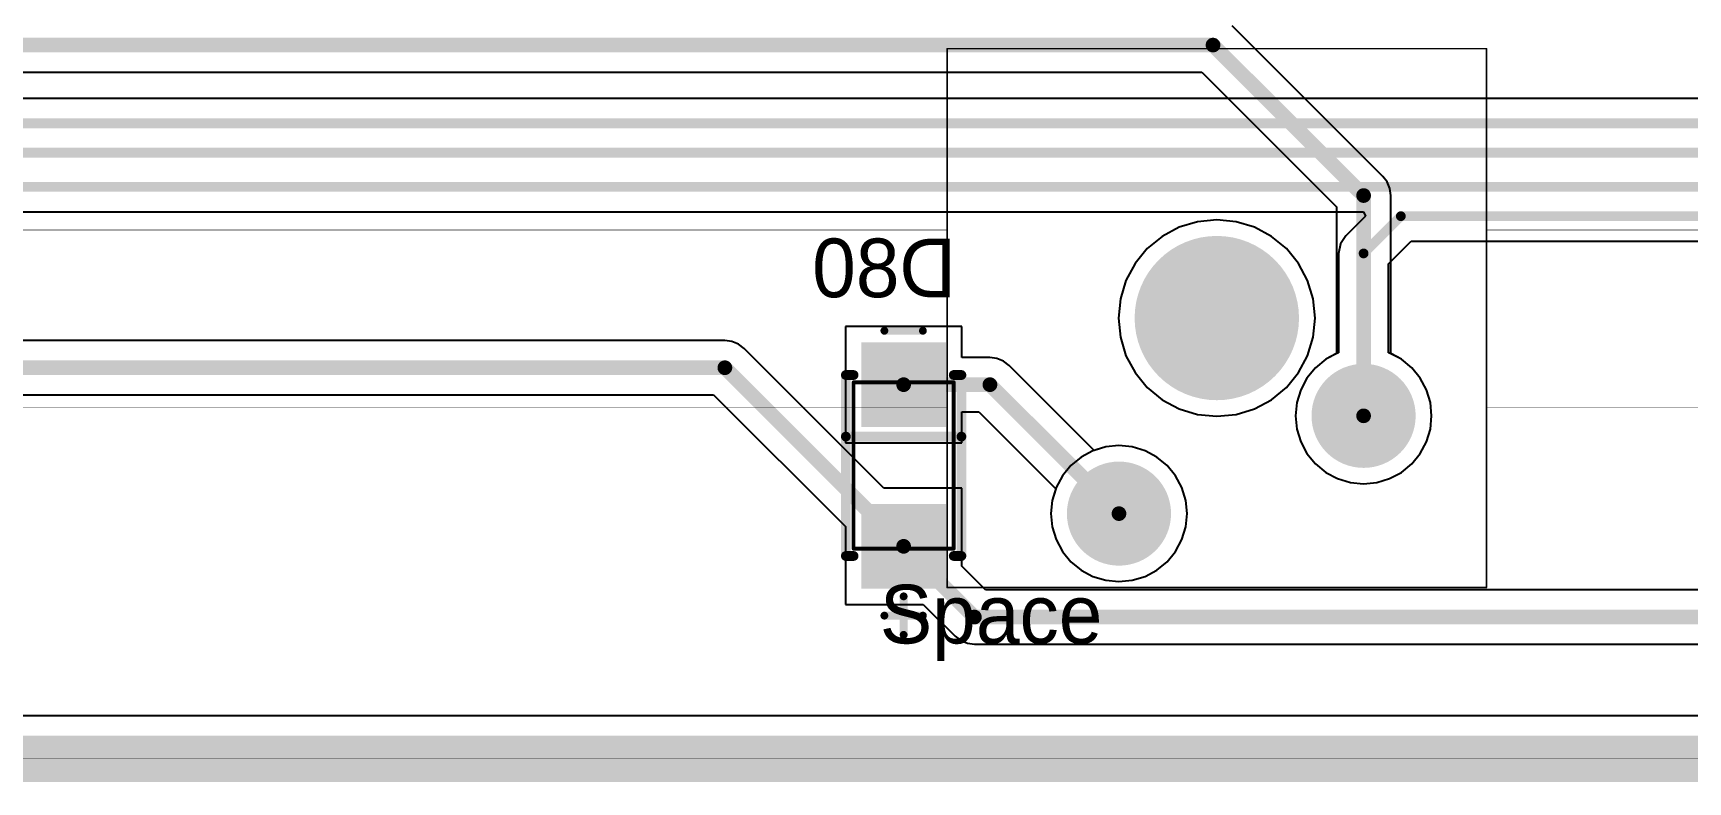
# Model space of a CAD drawing. Header units: millimetres. Extents: x 25 to 374, y 23 to 150.
# Drawn here: x 125.75 to 168.7, y 22.97 to 42.42 of the extents above; entities that cross this region are included whole.
import ezdxf

# ---------------------------------------------------------------- set-up
doc = ezdxf.new("R2010")
doc.units = ezdxf.units.MM
for name, color, linetype in [('BottomLayer', 5, 'Continuous'), ('BottomOverlay', 54, 'Continuous'), ('BottomPaste', 16, 'Continuous'), ('BottomSolder', 6, 'Continuous'), ('KeepOutLayer', 6, 'Continuous'), ('Mechanical1', 6, 'Continuous'), ('Mechanical13', 56, 'Continuous'), ('Mechanical15', 56, 'Continuous'), ('MultiLayer', 9, 'Continuous'), ('PadHoleLayer', 156, 'Continuous'), ('TopLayer', 1, 'Continuous'), ('TopOverlay', 2, 'Continuous'), ('TopSolder', 216, 'Continuous')]:
    doc.layers.add(name, color=color, linetype=linetype)

# ---------------------------------------------------------------- blocks, each defined once
blk = doc.blocks.new('SMA_DO_214AC__S1_B_108')
at = {"layer": 'BottomLayer'}
for points in [[(-1.1, -1), (-1.1, 1), (-3.1, -1), (-3.1, 1)], [(3.1, -1), (3.1, 1), (1.1, -1), (1.1, 1)]]:
    blk.add_solid(points, dxfattribs=at)
at = {"layer": 'BottomOverlay', "const_width": 0.254}
for points in [[(-2.35, 1.3), (-2.35, 1.5)], [(2.35, 1.5), (-2.35, 1.5)], [(-0.75, -1.5), (-0.75, 1.5)], [(2.35, 1.3), (2.35, 1.5)], [(-2.35, -1.5), (-2.35, -1.3)], [(2.35, -1.5), (2.35, -1.3)], [(2.35, -1.5), (-2.35, -1.5)]]:
    blk.add_lwpolyline(points, dxfattribs=at)
at = {"layer": 'BottomOverlay', "const_width": 0.127}
for points in [[(-2.414, 1.5, 1), (-2.287, 1.5, 1)], [(-2.414, 1.5, 1), (-2.287, 1.5, 1)], [(-2.414, 1.3, 1), (-2.287, 1.3, 1)], [(-0.814, 1.5, 1), (-0.687, 1.5, 1)], [(2.287, 1.5, 1), (2.414, 1.5, 1)], [(2.287, 1.5, 1), (2.414, 1.5, 1)], [(2.287, 1.3, 1), (2.414, 1.3, 1)], [(-2.414, -1.3, 1), (-2.287, -1.3, 1)], [(2.287, -1.3, 1), (2.414, -1.3, 1)], [(-2.414, -1.5, 1), (-2.287, -1.5, 1)], [(-2.414, -1.5, 1), (-2.287, -1.5, 1)], [(-0.814, -1.5, 1), (-0.687, -1.5, 1)], [(2.287, -1.5, 1), (2.414, -1.5, 1)], [(2.287, -1.5, 1), (2.414, -1.5, 1)]]:
    blk.add_lwpolyline(points, format="xyb", close=True, dxfattribs=at)
at = {"layer": 'BottomPaste'}
for points in [[(-1.1, -1), (-1.1, 1), (-3.1, -1), (-3.1, 1)], [(3.1, -1), (3.1, 1), (1.1, -1), (1.1, 1)]]:
    blk.add_solid(points, dxfattribs=at)
at = {"layer": 'BottomSolder'}
for points in [[(-0.998, -1.102), (-0.998, 1.102), (-3.202, -1.102), (-3.202, 1.102)], [(3.202, -1.102), (3.202, 1.102), (0.998, -1.102), (0.998, 1.102)]]:
    blk.add_solid(points, dxfattribs=at)
at = {"layer": 'Mechanical13', "const_width": 0.1}
for points in [[(2.16, 1.3), (-2.16, 1.3)], [(-2.16, -1.3), (-2.16, 1.3)], [(2.16, -1.3), (2.16, 1.3)], [(2.16, -1.3), (-2.16, -1.3)]]:
    blk.add_lwpolyline(points, dxfattribs=at)
at = {"layer": 'Mechanical13', "const_width": 0.05}
for points in [[(-2.185, 1.3, 1), (-2.135, 1.3, 1)], [(-2.185, 1.3, 1), (-2.135, 1.3, 1)], [(2.135, 1.3, 1), (2.185, 1.3, 1)], [(2.135, 1.3, 1), (2.185, 1.3, 1)], [(-2.185, -1.3, 1), (-2.135, -1.3, 1)], [(-2.185, -1.3, 1), (-2.135, -1.3, 1)], [(2.135, -1.3, 1), (2.185, -1.3, 1)], [(2.135, -1.3, 1), (2.185, -1.3, 1)]]:
    blk.add_lwpolyline(points, format="xyb", close=True, dxfattribs=at)
at = {"layer": 'Mechanical15', "const_width": 0.203}
for points in [[(-3.5, -0.5), (-3.5, 0.5)], [(3.9, -0.5), (3.9, 0.5)], [(4.4, 0), (3.4, 0)]]:
    blk.add_lwpolyline(points, dxfattribs=at)
at = {"layer": 'Mechanical15', "const_width": 0.102}
for points in [[(-3.551, 0.5, 1), (-3.449, 0.5, 1)], [(3.849, 0.5, 1), (3.951, 0.5, 1)], [(3.349, 0, 1), (3.451, 0, 1)], [(4.349, 0, 1), (4.451, 0, 1)], [(-3.551, -0.5, 1), (-3.449, -0.5, 1)], [(3.849, -0.5, 1), (3.951, -0.5, 1)]]:
    blk.add_lwpolyline(points, format="xyb", close=True, dxfattribs=at)
blk = doc.blocks.new('MX_SW_3_200')
at = {"layer": 'BottomLayer'}
for points, const_width in [([(-1.016, 0, 1), (1.016, 0, 1)], 2.032), ([(3.185, -2.54, 1), (4.435, -2.54, 1)], 1.25), ([(-3.165, -5.08, 1), (-1.915, -5.08, 1)], 1.25)]:
    blk.add_lwpolyline(points, format="xyb", close=True, dxfattribs=dict(at, const_width=const_width))
at = {"layer": 'BottomSolder'}
for points, const_width in [([(-1.067, 0, 1), (1.067, 0, 1)], 2.134), ([(3.134, -2.54, 1), (4.486, -2.54, 1)], 1.352), ([(-3.216, -5.08, 1), (-1.864, -5.08, 1)], 1.352)]:
    blk.add_lwpolyline(points, format="xyb", close=True, dxfattribs=dict(at, const_width=const_width))
at = {"layer": 'Mechanical1', "const_width": 0.0381}
for points in [[(-7, -7), (-7, 7)], [(-7, 7), (7, 7)], [(7, -7), (7, 7)], [(-7, -7), (7, -7)]]:
    blk.add_lwpolyline(points, dxfattribs=at)
at = {"layer": 'Mechanical1', "const_width": 0.0191}
for points in [[(-7.01, 7, 1), (-6.99, 7, 1)], [(-7.01, 7, 1), (-6.99, 7, 1)], [(6.99, 7, 1), (7.01, 7, 1)], [(6.99, 7, 1), (7.01, 7, 1)], [(-7.01, -7, 1), (-6.99, -7, 1)], [(-7.01, -7, 1), (-6.99, -7, 1)], [(6.99, -7, 1), (7.01, -7, 1)], [(6.99, -7, 1), (7.01, -7, 1)]]:
    blk.add_lwpolyline(points, format="xyb", close=True, dxfattribs=at)
at = {"layer": 'MultiLayer'}
for points, const_width in [([(-1.016, 0, 1), (1.016, 0, 1)], 2.032), ([(3.185, -2.54, 1), (4.435, -2.54, 1)], 1.25), ([(-3.165, -5.08, 1), (-1.915, -5.08, 1)], 1.25)]:
    blk.add_lwpolyline(points, format="xyb", close=True, dxfattribs=dict(at, const_width=const_width))
at = {"layer": 'PadHoleLayer'}
for points, const_width in [([(-1.016, 0, 1), (1.016, 0, 1)], 2.032), ([(3.435, -2.54, 1), (4.185, -2.54, 1)], 0.75), ([(-2.915, -5.08, 1), (-2.165, -5.08, 1)], 0.75)]:
    blk.add_lwpolyline(points, format="xyb", close=True, dxfattribs=dict(at, const_width=const_width))
at = {"layer": 'TopLayer'}
for points, const_width in [([(-1.016, 0, 1), (1.016, 0, 1)], 2.032), ([(3.185, -2.54, 1), (4.435, -2.54, 1)], 1.25), ([(-3.165, -5.08, 1), (-1.915, -5.08, 1)], 1.25)]:
    blk.add_lwpolyline(points, format="xyb", close=True, dxfattribs=dict(at, const_width=const_width))
at = {"layer": 'TopSolder'}
for points, const_width in [([(-1.067, 0, 1), (1.067, 0, 1)], 2.134), ([(3.134, -2.54, 1), (4.486, -2.54, 1)], 1.352), ([(-3.216, -5.08, 1), (-1.864, -5.08, 1)], 1.352)]:
    blk.add_lwpolyline(points, format="xyb", close=True, dxfattribs=dict(at, const_width=const_width))

msp = doc.modelspace()

# ---------------------------------------------------------------- linework, layer by layer
at = {"layer": 'BottomLayer'}
for p, q in [((204.784, 40.726), (108.165, 40.726)), ((51.75, 37.78), (160.285, 37.78)), ((155.497, 37.377), (155.056, 37.141)), ((155.976, 37.522), (155.497, 37.377)), ((156.474, 37.571), (155.976, 37.522)), ((156.972, 37.522), (156.474, 37.571)), ((157.451, 37.377), (156.972, 37.522)), ((157.892, 37.141), (157.451, 37.377)), ((160.334, 37.663), (159.826, 37.156)), ((160.285, 37.78), (160.334, 37.663)), ((155.056, 37.141), (154.669, 36.824)), ((158.279, 36.824), (157.892, 37.141)), ((159.686, 36.946), (159.637, 36.698)), ((159.826, 37.156), (159.686, 36.946)), ((160.932, 36.43), (161.52, 37.018)), ((161.52, 37.018), (226.133, 37.018)), ((154.669, 36.824), (154.352, 36.437)), ((158.596, 36.437), (158.279, 36.824)), ((159.637, 36.698), (159.637, 34.12)), ((154.352, 36.437), (154.116, 35.996)), ((158.832, 35.996), (158.596, 36.437)), ((160.932, 34.12), (160.932, 36.43)), ((154.116, 35.996), (153.971, 35.517)), ((158.977, 35.517), (158.832, 35.996)), ((153.971, 35.517), (153.922, 35.019)), ((159.026, 35.019), (158.977, 35.517)), ((149.852, 34.797), (146.836, 34.797)), ((146.836, 34.797), (146.836, 31.781)), ((149.852, 33.993), (149.852, 34.797)), ((153.922, 35.019), (153.971, 34.521)), ((158.977, 34.521), (159.026, 35.019)), ((143.704, 34.433), (107.404, 34.433)), ((143.886, 34.409), (143.704, 34.433)), ((144.056, 34.339), (143.886, 34.409)), ((153.971, 34.521), (154.116, 34.042)), ((158.832, 34.042), (158.977, 34.521)), ((144.202, 34.227), (144.056, 34.339)), ((147.832, 30.597), (144.202, 34.227)), ((150.584, 33.993), (149.852, 33.993)), ((150.767, 33.969), (150.584, 33.993)), ((150.937, 33.899), (150.767, 33.969)), ((154.116, 34.042), (154.352, 33.601)), ((158.596, 33.601), (158.832, 34.042)), ((159.303, 33.948), (159.035, 33.728)), ((159.608, 34.111), (159.303, 33.948)), ((159.637, 34.12), (159.608, 34.111)), ((160.96, 34.111), (160.932, 34.12)), ((161.266, 33.948), (160.96, 34.111)), ((161.533, 33.728), (161.266, 33.948)), ((151.083, 33.787), (150.937, 33.899)), ((153.289, 31.58), (151.083, 33.787)), ((154.352, 33.601), (154.669, 33.214)), ((158.279, 33.214), (158.596, 33.601)), ((159.035, 33.728), (158.815, 33.46)), ((161.753, 33.46), (161.533, 33.728)), ((154.669, 33.214), (155.056, 32.897)), ((157.892, 32.897), (158.279, 33.214)), ((158.652, 33.155), (158.552, 32.824)), ((158.815, 33.46), (158.652, 33.155)), ((161.916, 33.155), (161.753, 33.46)), ((162.017, 32.824), (161.916, 33.155)), ((107.696, 33.024), (143.412, 33.024)), ((143.412, 33.024), (146.836, 29.6)), ((155.056, 32.897), (155.497, 32.661)), ((155.497, 32.661), (155.976, 32.516)), ((156.972, 32.516), (157.451, 32.661)), ((157.451, 32.661), (157.892, 32.897)), ((158.552, 32.824), (158.518, 32.479)), ((162.051, 32.479), (162.017, 32.824)), ((149.852, 31.781), (149.852, 32.584)), ((149.852, 32.584), (150.293, 32.584)), ((150.293, 32.584), (152.293, 30.584)), ((155.976, 32.516), (156.474, 32.467)), ((156.474, 32.467), (156.972, 32.516)), ((158.518, 32.479), (158.552, 32.134)), ((162.017, 32.134), (162.051, 32.479)), ((158.552, 32.134), (158.652, 31.803)), ((158.652, 31.803), (158.815, 31.498)), ((161.753, 31.498), (161.916, 31.803)), ((161.916, 31.803), (162.017, 32.134)), ((146.836, 31.781), (149.852, 31.781)), ((153.59, 31.672), (153.289, 31.58)), ((153.934, 31.705), (153.59, 31.672)), ((154.279, 31.672), (153.934, 31.705)), ((154.61, 31.571), (154.279, 31.672)), ((154.916, 31.408), (154.61, 31.571)), ((155.183, 31.188), (154.916, 31.408)), ((158.815, 31.498), (159.035, 31.23)), ((161.533, 31.23), (161.753, 31.498)), ((155.403, 30.92), (155.183, 31.188)), ((159.035, 31.23), (159.303, 31.01)), ((159.303, 31.01), (159.608, 30.847)), ((160.96, 30.847), (161.266, 31.01)), ((161.266, 31.01), (161.533, 31.23)), ((149.852, 30.597), (147.832, 30.597)), ((149.852, 28.577), (149.852, 30.597)), ((152.293, 30.584), (152.202, 30.284)), ((155.566, 30.615), (155.403, 30.92)), ((155.667, 30.284), (155.566, 30.615)), ((159.608, 30.847), (159.94, 30.746)), ((159.94, 30.746), (160.284, 30.712)), ((160.284, 30.712), (160.629, 30.746)), ((160.629, 30.746), (160.96, 30.847)), ((152.202, 30.284), (152.168, 29.939)), ((155.701, 29.939), (155.667, 30.284)), ((152.168, 29.939), (152.202, 29.594)), ((155.667, 29.594), (155.701, 29.939)), ((146.836, 29.6), (146.836, 27.581)), ((152.202, 29.594), (152.302, 29.263)), ((152.302, 29.263), (152.465, 28.958)), ((155.403, 28.958), (155.566, 29.263)), ((155.566, 29.263), (155.667, 29.594)), ((152.465, 28.958), (152.685, 28.69)), ((155.183, 28.69), (155.403, 28.958)), ((150.472, 27.956), (149.852, 28.577)), ((152.685, 28.69), (152.953, 28.47)), ((152.953, 28.47), (153.258, 28.307)), ((154.61, 28.307), (154.916, 28.47)), ((154.916, 28.47), (155.183, 28.69)), ((200.457, 27.956), (150.472, 27.956)), ((153.258, 28.307), (153.59, 28.206)), ((153.59, 28.206), (153.934, 28.172)), ((153.934, 28.172), (154.279, 28.206)), ((154.279, 28.206), (154.61, 28.307)), ((146.836, 27.581), (148.855, 27.581)), ((148.855, 27.581), (149.682, 26.753)), ((149.682, 26.753), (149.828, 26.642)), ((149.828, 26.642), (149.998, 26.571)), ((149.998, 26.571), (150.181, 26.547)), ((150.181, 26.547), (200.749, 26.547)), ((204.912, 24.686), (108.037, 24.686))]:
    msp.add_line(p, q, dxfattribs=at)
for points, const_width in [([(100.63, 40.079), (291.554, 40.079)], 0.254), ([(81.877, 39.317), (292.697, 39.317)], 0.254), ([(51.75, 38.428), (294.475, 38.428)], 0.254), ([(160.284, 36.698), (161.252, 37.666)], 0.254), ([(161.252, 37.666), (331.178, 37.666)], 0.254), ([(160.284, 32.479), (160.284, 36.698)], 0.254), ([(107.404, 33.729), (143.704, 33.729)], 0.381), ([(143.704, 33.729), (148.344, 29.089)], 0.381), ([(148.344, 33.289), (150.584, 33.289)], 0.381), ([(150.584, 33.289), (153.934, 29.939)], 0.381), ([(148.344, 29.089), (150.181, 27.252)], 0.381), ([(150.181, 27.252), (200.749, 27.252)], 0.381)]:
    msp.add_lwpolyline(points, dxfattribs=dict(at, const_width=const_width))
for points, const_width in [([(161.188, 37.666, 1), (161.315, 37.666, 1)], 0.127), ([(161.188, 37.666, 1), (161.315, 37.666, 1)], 0.127), ([(160.221, 36.698, 1), (160.348, 36.698, 1)], 0.127), ([(160.221, 36.698, 1), (160.348, 36.698, 1)], 0.127), ([(143.608, 33.729, 1), (143.799, 33.729, 1)], 0.191), ([(143.608, 33.729, 1), (143.799, 33.729, 1)], 0.191), ([(148.248, 33.289, 1), (148.439, 33.289, 1)], 0.191), ([(150.489, 33.289, 1), (150.68, 33.289, 1)], 0.191), ([(150.489, 33.289, 1), (150.68, 33.289, 1)], 0.191), ([(160.221, 32.479, 1), (160.348, 32.479, 1)], 0.127), ([(153.839, 29.939, 1), (154.029, 29.939, 1)], 0.191), ([(148.248, 29.089, 1), (148.439, 29.089, 1)], 0.191), ([(148.248, 29.089, 1), (148.439, 29.089, 1)], 0.191), ([(150.085, 27.252, 1), (150.276, 27.252, 1)], 0.191), ([(150.085, 27.252, 1), (150.276, 27.252, 1)], 0.191)]:
    msp.add_lwpolyline(points, format="xyb", close=True, dxfattribs=dict(at, const_width=const_width))
at = {"layer": 'KeepOutLayer', "const_width": 1.2}
msp.add_lwpolyline([(25.495, 23.569), (373.158, 23.569)], dxfattribs=at)
at = {"layer": 'Mechanical1', "const_width": 0.0127}
for points in [[(149.462, 37.305), (149.462, 42.005)], [(149.462, 42.005), (163.463, 42.005)], [(163.463, 37.305), (163.463, 42.005)], [(109.838, 37.305), (149.462, 37.305)], [(163.463, 37.305), (203.089, 37.305)], [(109.838, 32.705), (149.462, 32.705)], [(149.462, 28.006), (149.462, 32.705)], [(163.463, 28.006), (163.463, 32.705)], [(163.463, 32.705), (203.089, 32.705)], [(149.462, 28.006), (163.463, 28.006)], [(25.495, 23.569), (373.158, 23.569)]]:
    msp.add_lwpolyline(points, dxfattribs=at)
at = {"layer": 'Mechanical1', "const_width": 0.00635}
for points in [[(149.459, 42.005, 1), (149.465, 42.005, 1)], [(149.459, 42.005, 1), (149.465, 42.005, 1)], [(163.46, 42.005, 1), (163.466, 42.005, 1)], [(163.46, 42.005, 1), (163.466, 42.005, 1)], [(149.459, 37.305, 1), (149.465, 37.305, 1)], [(149.459, 37.305, 1), (149.465, 37.305, 1)], [(163.46, 37.305, 1), (163.466, 37.305, 1)], [(163.46, 37.305, 1), (163.466, 37.305, 1)], [(149.459, 32.705, 1), (149.465, 32.705, 1)], [(149.459, 32.705, 1), (149.465, 32.705, 1)], [(163.46, 32.705, 1), (163.466, 32.705, 1)], [(163.46, 32.705, 1), (163.466, 32.705, 1)], [(149.459, 28.006, 1), (149.465, 28.006, 1)], [(149.459, 28.006, 1), (149.465, 28.006, 1)], [(163.46, 28.006, 1), (163.466, 28.006, 1)], [(163.46, 28.006, 1), (163.466, 28.006, 1)]]:
    msp.add_lwpolyline(points, format="xyb", close=True, dxfattribs=at)
at = {"layer": 'TopLayer'}
for p, q in [((160.782, 38.7), (156.873, 42.609)), ((122.517, 41.406), (156.083, 41.406)), ((156.083, 41.406), (159.58, 37.91)), ((160.894, 38.554), (160.782, 38.7)), ((160.965, 38.384), (160.894, 38.554)), ((160.989, 38.202), (160.965, 38.384)), ((159.58, 37.91), (159.58, 34.096)), ((160.989, 34.096), (160.989, 38.202)), ((155.497, 37.377), (155.056, 37.141)), ((155.976, 37.522), (155.497, 37.377)), ((156.474, 37.571), (155.976, 37.522)), ((156.972, 37.522), (156.474, 37.571)), ((157.451, 37.377), (156.972, 37.522)), ((157.892, 37.141), (157.451, 37.377)), ((155.056, 37.141), (154.669, 36.824)), ((158.279, 36.824), (157.892, 37.141)), ((154.669, 36.824), (154.352, 36.437)), ((158.596, 36.437), (158.279, 36.824)), ((154.352, 36.437), (154.116, 35.996)), ((158.832, 35.996), (158.596, 36.437)), ((154.116, 35.996), (153.971, 35.517)), ((158.977, 35.517), (158.832, 35.996)), ((153.971, 35.517), (153.922, 35.019)), ((159.026, 35.019), (158.977, 35.517)), ((153.922, 35.019), (153.971, 34.521)), ((158.977, 34.521), (159.026, 35.019)), ((153.971, 34.521), (154.116, 34.042)), ((158.832, 34.042), (158.977, 34.521)), ((154.116, 34.042), (154.352, 33.601)), ((158.596, 33.601), (158.832, 34.042)), ((159.303, 33.948), (159.035, 33.728)), ((159.58, 34.096), (159.303, 33.948)), ((161.266, 33.948), (160.989, 34.096)), ((161.533, 33.728), (161.266, 33.948)), ((154.352, 33.601), (154.669, 33.214)), ((158.279, 33.214), (158.596, 33.601)), ((159.035, 33.728), (158.815, 33.46)), ((161.753, 33.46), (161.533, 33.728)), ((154.669, 33.214), (155.056, 32.897)), ((157.892, 32.897), (158.279, 33.214)), ((158.652, 33.155), (158.552, 32.824)), ((158.815, 33.46), (158.652, 33.155)), ((161.916, 33.155), (161.753, 33.46)), ((162.017, 32.824), (161.916, 33.155)), ((155.056, 32.897), (155.497, 32.661)), ((155.497, 32.661), (155.976, 32.516)), ((156.972, 32.516), (157.451, 32.661)), ((157.451, 32.661), (157.892, 32.897)), ((158.552, 32.824), (158.518, 32.479)), ((162.051, 32.479), (162.017, 32.824)), ((155.976, 32.516), (156.474, 32.467)), ((156.474, 32.467), (156.972, 32.516)), ((158.518, 32.479), (158.552, 32.134)), ((162.017, 32.134), (162.051, 32.479)), ((158.552, 32.134), (158.652, 31.803)), ((158.652, 31.803), (158.815, 31.498)), ((161.753, 31.498), (161.916, 31.803)), ((161.916, 31.803), (162.017, 32.134)), ((152.953, 31.408), (152.685, 31.188)), ((153.258, 31.571), (152.953, 31.408)), ((153.59, 31.672), (153.258, 31.571)), ((153.934, 31.705), (153.59, 31.672)), ((154.279, 31.672), (153.934, 31.705)), ((154.61, 31.571), (154.279, 31.672)), ((154.916, 31.408), (154.61, 31.571)), ((155.183, 31.188), (154.916, 31.408)), ((158.815, 31.498), (159.035, 31.23)), ((161.533, 31.23), (161.753, 31.498)), ((152.685, 31.188), (152.465, 30.92)), ((155.403, 30.92), (155.183, 31.188)), ((159.035, 31.23), (159.303, 31.01)), ((159.303, 31.01), (159.608, 30.847)), ((160.96, 30.847), (161.266, 31.01)), ((161.266, 31.01), (161.533, 31.23)), ((152.302, 30.615), (152.202, 30.284)), ((152.465, 30.92), (152.302, 30.615)), ((155.566, 30.615), (155.403, 30.92)), ((155.667, 30.284), (155.566, 30.615)), ((159.608, 30.847), (159.94, 30.746)), ((159.94, 30.746), (160.284, 30.712)), ((160.284, 30.712), (160.629, 30.746)), ((160.629, 30.746), (160.96, 30.847)), ((152.202, 30.284), (152.168, 29.939)), ((155.701, 29.939), (155.667, 30.284)), ((152.168, 29.939), (152.202, 29.594)), ((155.667, 29.594), (155.701, 29.939)), ((152.202, 29.594), (152.302, 29.263)), ((152.302, 29.263), (152.465, 28.958)), ((155.403, 28.958), (155.566, 29.263)), ((155.566, 29.263), (155.667, 29.594)), ((152.465, 28.958), (152.685, 28.69)), ((155.183, 28.69), (155.403, 28.958)), ((152.685, 28.69), (152.953, 28.47)), ((152.953, 28.47), (153.258, 28.307)), ((154.61, 28.307), (154.916, 28.47)), ((154.916, 28.47), (155.183, 28.69)), ((153.258, 28.307), (153.59, 28.206)), ((153.59, 28.206), (153.934, 28.172)), ((153.934, 28.172), (154.279, 28.206)), ((154.279, 28.206), (154.61, 28.307)), ((204.912, 24.686), (108.037, 24.686))]:
    msp.add_line(p, q, dxfattribs=at)
at = {"layer": 'TopLayer', "const_width": 0.381}
for points in [[(122.517, 42.111), (156.375, 42.111)], [(156.375, 42.111), (160.284, 38.202)], [(160.284, 32.479), (160.284, 38.202)]]:
    msp.add_lwpolyline(points, dxfattribs=at)
at = {"layer": 'TopLayer', "const_width": 0.191}
for points in [[(156.28, 42.111, 1), (156.47, 42.111, 1)], [(156.28, 42.111, 1), (156.47, 42.111, 1)], [(160.189, 38.202, 1), (160.379, 38.202, 1)], [(160.189, 38.202, 1), (160.379, 38.202, 1)], [(160.189, 32.479, 1), (160.379, 32.479, 1)]]:
    msp.add_lwpolyline(points, format="xyb", close=True, dxfattribs=at)

# ---------------------------------------------------------------- block references
msp.add_blockref('MX_SW_3_200', (156.474, 35.019))
at = {"rotation": 270}
msp.add_blockref('SMA_DO_214AC__S1_B_108', (148.344, 31.189), dxfattribs=at)

# ---------------------------------------------------------------- texts
at = {"layer": 'BottomOverlay', "text_generation_flag": 2}
msp.add_text('D80', height=1.524, dxfattribs=at).set_placement((149.708, 35.56))
at = {"layer": 'TopOverlay'}
msp.add_text('Space', height=1.524, dxfattribs=at).set_placement((147.726, 26.566))

doc.saveas('drawing.dxf')
